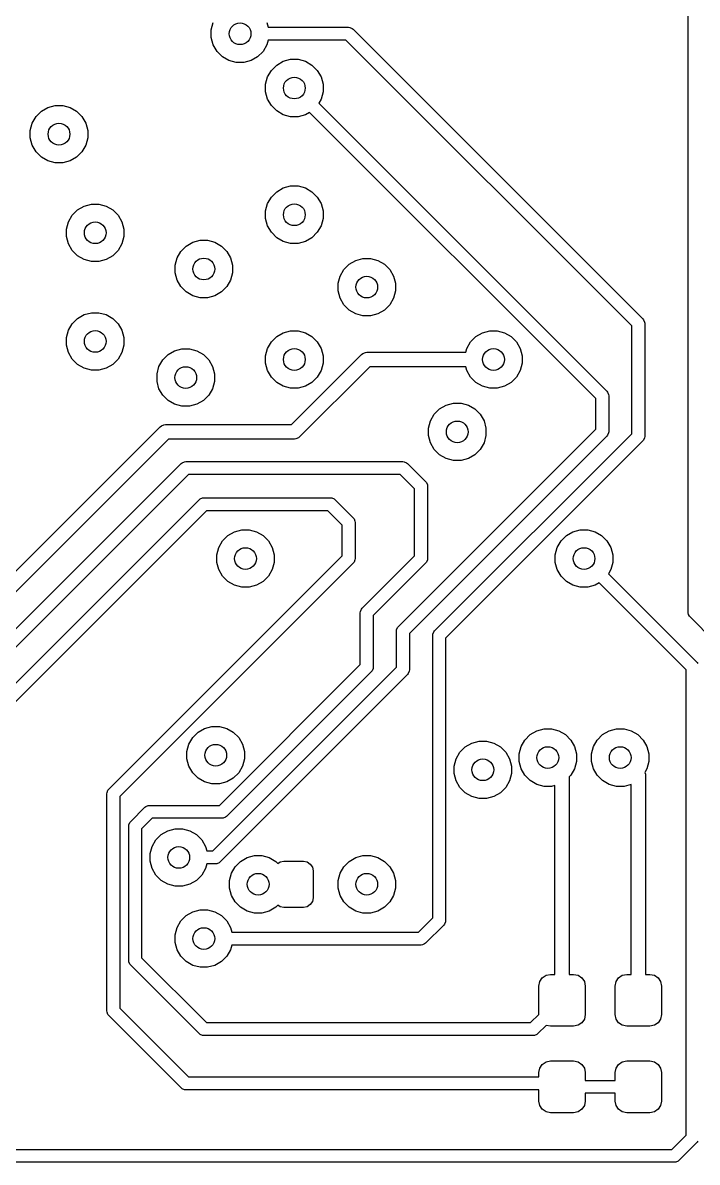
# Model space of a CAD drawing. Extents: x 0.98 to 8.13, y -3.46 to -0.83.
# Drawn here: x 4.715 to 5.081, y -1.992 to -1.372 of the extents above; entities that cross this region are included whole.
import ezdxf

# ---------------------------------------------------------------- set-up
doc = ezdxf.new("R2010")
doc.units = 0
doc.header["$MEASUREMENT"] = 0
doc.layers.add('BLACK', color=7, linetype='CONTINUOUS')

msp = doc.modelspace()

# ---------------------------------------------------------------- linework, layer by layer
at = {"layer": 'BLACK', "linetype": 'CONTINUOUS'}
for p, q in [((5.07624, -1.69291), (5.07624, -1.09154)), ((4.81706, -1.3759), (4.81813, -1.37193)), ((4.84723, -1.37193), (4.8479, -1.37445)), ((4.8479, -1.37445), (4.89173, -1.37445)), ((4.89173, -1.37445), (4.89242, -1.37452)), ((4.89242, -1.37452), (4.89368, -1.37504)), ((4.89368, -1.37504), (4.89421, -1.37548)), ((4.89421, -1.37548), (5.05169, -1.53296)), ((4.81706, -1.38001), (4.81706, -1.3759)), ((4.81813, -1.38398), (4.81706, -1.38001)), ((4.8479, -1.38145), (4.84723, -1.38398)), ((4.89028, -1.38145), (4.8479, -1.38145)), ((5.04571, -1.53688), (4.89028, -1.38145)), ((4.82018, -1.38754), (4.81813, -1.38398)), ((4.82309, -1.39045), (4.82018, -1.38754)), ((4.84517, -1.38754), (4.84226, -1.39045)), ((4.84723, -1.38398), (4.84517, -1.38754)), ((4.82665, -1.3925), (4.82309, -1.39045)), ((4.83062, -1.39357), (4.82665, -1.3925)), ((4.83473, -1.39357), (4.83062, -1.39357)), ((4.8387, -1.3925), (4.83473, -1.39357)), ((4.84226, -1.39045), (4.8387, -1.3925)), ((4.85262, -1.39499), (4.85618, -1.39293)), ((4.85618, -1.39293), (4.86015, -1.39187)), ((4.86015, -1.39187), (4.86426, -1.39187)), ((4.86426, -1.39187), (4.86823, -1.39293)), ((4.86823, -1.39293), (4.87179, -1.39499)), ((4.84766, -1.40145), (4.84971, -1.39789)), ((4.84971, -1.39789), (4.85262, -1.39499)), ((4.87179, -1.39499), (4.8747, -1.39789)), ((4.8747, -1.39789), (4.87675, -1.40145)), ((4.84659, -1.40542), (4.84766, -1.40145)), ((4.84659, -1.40954), (4.84659, -1.40542)), ((4.87675, -1.40145), (4.87782, -1.40542)), ((4.87782, -1.40542), (4.87782, -1.40954)), ((4.84766, -1.41351), (4.84659, -1.40954)), ((4.87782, -1.40954), (4.87675, -1.41351)), ((4.72467, -1.42009), (4.72823, -1.41803)), ((4.72823, -1.41803), (4.7322, -1.41697)), ((4.7322, -1.41697), (4.73631, -1.41697)), ((4.73631, -1.41697), (4.74028, -1.41803)), ((4.74028, -1.41803), (4.74384, -1.42009)), ((4.84971, -1.41707), (4.84766, -1.41351)), ((4.85262, -1.41997), (4.84971, -1.41707)), ((4.87675, -1.41351), (4.87545, -1.41577)), ((4.87545, -1.41577), (5.0321, -1.57243)), ((4.7197, -1.42655), (4.72176, -1.42299)), ((4.72176, -1.42299), (4.72467, -1.42009)), ((4.74384, -1.42009), (4.74675, -1.42299)), ((4.74675, -1.42299), (4.7488, -1.42655)), ((4.85618, -1.42203), (4.85262, -1.41997)), ((4.86015, -1.42309), (4.85618, -1.42203)), ((4.86426, -1.42309), (4.86015, -1.42309)), ((4.86823, -1.42203), (4.86426, -1.42309)), ((4.8705, -1.42072), (4.86823, -1.42203)), ((5.02613, -1.57636), (4.8705, -1.42072)), ((4.71864, -1.43052), (4.7197, -1.42655)), ((4.71864, -1.43463), (4.71864, -1.43052)), ((4.7488, -1.42655), (4.74987, -1.43052)), ((4.74987, -1.43052), (4.74987, -1.43463)), ((4.7197, -1.43861), (4.71864, -1.43463)), ((4.74987, -1.43463), (4.7488, -1.43861)), ((4.72176, -1.44217), (4.7197, -1.43861)), ((4.72467, -1.44507), (4.72176, -1.44217)), ((4.74675, -1.44217), (4.74384, -1.44507)), ((4.7488, -1.43861), (4.74675, -1.44217)), ((4.72823, -1.44713), (4.72467, -1.44507)), ((4.7322, -1.44819), (4.72823, -1.44713)), ((4.73631, -1.44819), (4.7322, -1.44819)), ((4.74028, -1.44713), (4.73631, -1.44819)), ((4.74384, -1.44507), (4.74028, -1.44713)), ((4.85262, -1.46388), (4.85618, -1.46183)), ((4.85618, -1.46183), (4.86015, -1.46076)), ((4.86015, -1.46076), (4.86426, -1.46076)), ((4.86426, -1.46076), (4.86823, -1.46183)), ((4.86823, -1.46183), (4.87179, -1.46388)), ((4.84766, -1.47035), (4.84971, -1.46679)), ((4.84971, -1.46679), (4.85262, -1.46388)), ((4.87179, -1.46388), (4.8747, -1.46679)), ((4.8747, -1.46679), (4.87675, -1.47035)), ((4.74144, -1.47663), (4.74435, -1.47373)), ((4.74435, -1.47373), (4.74791, -1.47167)), ((4.74791, -1.47167), (4.75188, -1.47061)), ((4.75188, -1.47061), (4.75599, -1.47061)), ((4.75599, -1.47061), (4.75996, -1.47167)), ((4.75996, -1.47167), (4.76352, -1.47373)), ((4.76352, -1.47373), (4.76643, -1.47663)), ((4.84659, -1.47432), (4.84766, -1.47035)), ((4.84659, -1.47843), (4.84659, -1.47432)), ((4.87675, -1.47035), (4.87782, -1.47432)), ((4.87782, -1.47432), (4.87782, -1.47843)), ((4.73832, -1.48416), (4.73939, -1.48019)), ((4.73939, -1.48019), (4.74144, -1.47663)), ((4.76643, -1.47663), (4.76849, -1.48019)), ((4.76849, -1.48019), (4.76955, -1.48416)), ((4.84766, -1.4824), (4.84659, -1.47843)), ((4.87782, -1.47843), (4.87675, -1.4824)), ((4.73832, -1.48828), (4.73832, -1.48416)), ((4.76955, -1.48416), (4.76955, -1.48828)), ((4.84971, -1.48596), (4.84766, -1.4824)), ((4.85262, -1.48887), (4.84971, -1.48596)), ((4.8747, -1.48596), (4.87179, -1.48887)), ((4.87675, -1.4824), (4.8747, -1.48596)), ((4.73939, -1.49225), (4.73832, -1.48828)), ((4.74144, -1.49581), (4.73939, -1.49225)), ((4.76849, -1.49225), (4.76643, -1.49581)), ((4.76955, -1.48828), (4.76849, -1.49225)), ((4.8005, -1.49632), (4.80341, -1.49341)), ((4.80341, -1.49341), (4.80697, -1.49136)), ((4.80697, -1.49136), (4.81094, -1.49029)), ((4.81094, -1.49029), (4.81505, -1.49029)), ((4.81505, -1.49029), (4.81902, -1.49136)), ((4.81902, -1.49136), (4.82258, -1.49341)), ((4.82258, -1.49341), (4.82549, -1.49632)), ((4.85618, -1.49093), (4.85262, -1.48887)), ((4.86015, -1.49199), (4.85618, -1.49093)), ((4.86426, -1.49199), (4.86015, -1.49199)), ((4.86823, -1.49093), (4.86426, -1.49199)), ((4.87179, -1.48887), (4.86823, -1.49093)), ((4.74435, -1.49871), (4.74144, -1.49581)), ((4.74791, -1.50077), (4.74435, -1.49871)), ((4.76352, -1.49871), (4.75996, -1.50077)), ((4.76643, -1.49581), (4.76352, -1.49871)), ((4.79844, -1.49988), (4.8005, -1.49632)), ((4.82549, -1.49632), (4.82754, -1.49988)), ((4.75188, -1.50183), (4.74791, -1.50077)), ((4.75599, -1.50183), (4.75188, -1.50183)), ((4.75996, -1.50077), (4.75599, -1.50183)), ((4.79738, -1.50385), (4.79844, -1.49988)), ((4.79738, -1.50796), (4.79738, -1.50385)), ((4.82754, -1.49988), (4.82861, -1.50385)), ((4.82861, -1.50385), (4.82861, -1.50796)), ((4.88908, -1.50616), (4.89199, -1.50325)), ((4.89199, -1.50325), (4.89555, -1.5012)), ((4.89555, -1.5012), (4.89952, -1.50013)), ((4.89952, -1.50013), (4.90363, -1.50013)), ((4.90363, -1.50013), (4.9076, -1.5012)), ((4.9076, -1.5012), (4.91116, -1.50325)), ((4.91116, -1.50325), (4.91407, -1.50616)), ((4.79844, -1.51193), (4.79738, -1.50796)), ((4.8005, -1.51549), (4.79844, -1.51193)), ((4.82754, -1.51193), (4.82549, -1.51549)), ((4.82861, -1.50796), (4.82754, -1.51193)), ((4.88596, -1.51369), (4.88703, -1.50972)), ((4.88703, -1.50972), (4.88908, -1.50616)), ((4.91407, -1.50616), (4.91612, -1.50972)), ((4.91612, -1.50972), (4.91719, -1.51369)), ((4.80341, -1.5184), (4.8005, -1.51549)), ((4.82549, -1.51549), (4.82258, -1.5184)), ((4.88596, -1.5178), (4.88596, -1.51369)), ((4.88703, -1.52177), (4.88596, -1.5178)), ((4.91719, -1.5178), (4.91612, -1.52177)), ((4.91719, -1.51369), (4.91719, -1.5178)), ((4.80697, -1.52045), (4.80341, -1.5184)), ((4.81094, -1.52152), (4.80697, -1.52045)), ((4.81505, -1.52152), (4.81094, -1.52152)), ((4.81902, -1.52045), (4.81505, -1.52152)), ((4.82258, -1.5184), (4.81902, -1.52045)), ((4.88908, -1.52533), (4.88703, -1.52177)), ((4.91612, -1.52177), (4.91407, -1.52533)), ((4.74791, -1.53073), (4.75188, -1.52966)), ((4.75188, -1.52966), (4.75599, -1.52966)), ((4.75599, -1.52966), (4.75996, -1.53073)), ((4.89199, -1.52824), (4.88908, -1.52533)), ((4.89555, -1.5303), (4.89199, -1.52824)), ((4.89952, -1.53136), (4.89555, -1.5303)), ((4.9076, -1.5303), (4.90363, -1.53136)), ((4.91116, -1.52824), (4.9076, -1.5303)), ((4.91407, -1.52533), (4.91116, -1.52824)), ((4.73939, -1.53925), (4.74144, -1.53569)), ((4.74144, -1.53569), (4.74435, -1.53278)), ((4.74435, -1.53278), (4.74791, -1.53073)), ((4.75996, -1.53073), (4.76352, -1.53278)), ((4.76352, -1.53278), (4.76643, -1.53569)), ((4.76643, -1.53569), (4.76849, -1.53925)), ((4.90363, -1.53136), (4.89952, -1.53136)), ((5.05169, -1.53296), (5.05212, -1.53349)), ((5.05212, -1.53349), (5.05265, -1.53475)), ((5.05265, -1.53475), (5.05271, -1.53543)), ((5.05271, -1.53543), (5.05271, -1.59696)), ((4.73832, -1.54322), (4.73939, -1.53925)), ((4.76849, -1.53925), (4.76955, -1.54322)), ((4.84971, -1.54553), (4.85262, -1.54262)), ((4.85262, -1.54262), (4.85618, -1.54057)), ((4.85618, -1.54057), (4.86015, -1.5395)), ((4.86015, -1.5395), (4.86426, -1.5395)), ((4.86426, -1.5395), (4.86823, -1.54057)), ((4.86823, -1.54057), (4.87179, -1.54262)), ((4.87179, -1.54262), (4.8747, -1.54553)), ((4.95798, -1.54553), (4.96089, -1.54262)), ((4.96089, -1.54262), (4.96445, -1.54057)), ((4.96445, -1.54057), (4.96842, -1.5395)), ((4.96842, -1.5395), (4.97253, -1.5395)), ((4.97253, -1.5395), (4.9765, -1.54057)), ((4.9765, -1.54057), (4.98006, -1.54262)), ((4.98006, -1.54262), (4.98297, -1.54553)), ((5.04571, -1.59551), (5.04571, -1.53688)), ((4.73832, -1.54733), (4.73832, -1.54322)), ((4.73939, -1.5513), (4.73832, -1.54733)), ((4.76955, -1.54733), (4.76849, -1.5513)), ((4.76955, -1.54322), (4.76955, -1.54733)), ((4.84659, -1.55306), (4.84766, -1.54909)), ((4.84766, -1.54909), (4.84971, -1.54553)), ((4.8747, -1.54553), (4.87675, -1.54909)), ((4.87675, -1.54909), (4.87782, -1.55306)), ((4.95536, -1.55118), (4.95592, -1.54909)), ((4.95592, -1.54909), (4.95798, -1.54553)), ((4.98297, -1.54553), (4.98502, -1.54909)), ((4.98502, -1.54909), (4.98609, -1.55306)), ((4.74144, -1.55486), (4.73939, -1.5513)), ((4.74435, -1.55777), (4.74144, -1.55486)), ((4.76643, -1.55486), (4.76352, -1.55777)), ((4.76849, -1.5513), (4.76643, -1.55486)), ((4.7886, -1.55893), (4.79066, -1.55537)), ((4.79066, -1.55537), (4.79356, -1.55247)), ((4.79356, -1.55247), (4.79712, -1.55041)), ((4.79712, -1.55041), (4.80109, -1.54935)), ((4.80109, -1.54935), (4.80521, -1.54935)), ((4.80521, -1.54935), (4.80918, -1.55041)), ((4.80918, -1.55041), (4.81274, -1.55247)), ((4.81274, -1.55247), (4.81564, -1.55537)), ((4.81564, -1.55537), (4.8177, -1.55893)), ((4.84659, -1.55717), (4.84659, -1.55306)), ((4.86057, -1.59055), (4.89879, -1.55233)), ((4.87782, -1.55306), (4.87782, -1.55717)), ((4.89879, -1.55233), (4.89939, -1.55184)), ((4.89939, -1.55184), (4.90081, -1.55126)), ((4.90081, -1.55126), (4.90157, -1.55118)), ((4.90157, -1.55118), (4.95536, -1.55118)), ((4.98609, -1.55306), (4.98609, -1.55717)), ((4.74791, -1.55982), (4.74435, -1.55777)), ((4.75188, -1.56089), (4.74791, -1.55982)), ((4.75599, -1.56089), (4.75188, -1.56089)), ((4.75996, -1.55982), (4.75599, -1.56089)), ((4.76352, -1.55777), (4.75996, -1.55982)), ((4.78754, -1.56291), (4.7886, -1.55893)), ((4.8177, -1.55893), (4.81876, -1.56291)), ((4.84766, -1.56114), (4.84659, -1.55717)), ((4.84971, -1.5647), (4.84766, -1.56114)), ((4.90321, -1.55906), (4.86499, -1.59727)), ((4.87675, -1.56114), (4.8747, -1.5647)), ((4.87782, -1.55717), (4.87675, -1.56114)), ((4.95536, -1.55906), (4.90321, -1.55906)), ((4.95592, -1.56114), (4.95536, -1.55906)), ((4.95798, -1.5647), (4.95592, -1.56114)), ((4.98502, -1.56114), (4.98297, -1.5647)), ((4.98609, -1.55717), (4.98502, -1.56114)), ((4.78754, -1.56702), (4.78754, -1.56291)), ((4.7886, -1.57099), (4.78754, -1.56702)), ((4.81876, -1.56702), (4.8177, -1.57099)), ((4.81876, -1.56291), (4.81876, -1.56702)), ((4.85262, -1.56761), (4.84971, -1.5647)), ((4.85618, -1.56967), (4.85262, -1.56761)), ((4.87179, -1.56761), (4.86823, -1.56967)), ((4.8747, -1.5647), (4.87179, -1.56761)), ((4.96089, -1.56761), (4.95798, -1.5647)), ((4.96445, -1.56967), (4.96089, -1.56761)), ((4.98006, -1.56761), (4.9765, -1.56967)), ((4.98297, -1.5647), (4.98006, -1.56761)), ((4.79066, -1.57455), (4.7886, -1.57099)), ((4.8177, -1.57099), (4.81564, -1.57455)), ((4.86015, -1.57073), (4.85618, -1.56967)), ((4.86426, -1.57073), (4.86015, -1.57073)), ((4.86823, -1.56967), (4.86426, -1.57073)), ((4.96842, -1.57073), (4.96445, -1.56967)), ((4.97253, -1.57073), (4.96842, -1.57073)), ((4.9765, -1.56967), (4.97253, -1.57073)), ((5.0321, -1.57243), (5.03254, -1.57296)), ((5.03254, -1.57296), (5.03306, -1.57422)), ((4.79356, -1.57745), (4.79066, -1.57455)), ((4.79712, -1.57951), (4.79356, -1.57745)), ((4.80109, -1.58057), (4.79712, -1.57951)), ((4.80918, -1.57951), (4.80521, -1.58057)), ((4.81274, -1.57745), (4.80918, -1.57951)), ((4.81564, -1.57455), (4.81274, -1.57745)), ((4.9412, -1.58199), (4.94476, -1.57994)), ((4.94476, -1.57994), (4.94873, -1.57887)), ((4.94873, -1.57887), (4.95284, -1.57887)), ((4.95284, -1.57887), (4.95681, -1.57994)), ((4.95681, -1.57994), (4.96037, -1.58199)), ((5.02613, -1.59294), (5.02613, -1.57636)), ((5.03306, -1.57422), (5.03313, -1.57491)), ((5.03313, -1.57491), (5.03313, -1.59439)), ((4.80521, -1.58057), (4.80109, -1.58057)), ((4.93624, -1.58846), (4.93829, -1.5849)), ((4.93829, -1.5849), (4.9412, -1.58199)), ((4.96037, -1.58199), (4.96328, -1.5849)), ((4.96328, -1.5849), (4.96534, -1.58846)), ((4.57393, -1.80709), (4.78931, -1.5917)), ((4.78931, -1.5917), (4.78991, -1.59121)), ((4.78991, -1.59121), (4.79133, -1.59063)), ((4.79133, -1.59063), (4.7921, -1.59055)), ((4.7921, -1.59055), (4.86057, -1.59055)), ((4.93517, -1.59243), (4.93624, -1.58846)), ((4.93517, -1.59654), (4.93517, -1.59243)), ((4.96534, -1.58846), (4.9664, -1.59243)), ((4.9664, -1.59243), (4.9664, -1.59654)), ((4.79373, -1.59843), (4.57835, -1.81381)), ((4.8622, -1.59843), (4.79373, -1.59843)), ((4.86297, -1.59835), (4.8622, -1.59843)), ((4.86439, -1.59776), (4.86297, -1.59835)), ((4.86499, -1.59727), (4.86439, -1.59776)), ((4.91878, -1.70028), (5.02613, -1.59294)), ((5.0321, -1.59686), (4.92476, -1.70421)), ((4.93624, -1.60051), (4.93517, -1.59654)), ((4.93847, -1.70276), (5.04571, -1.59551)), ((4.9664, -1.59654), (4.96534, -1.60051)), ((5.03254, -1.59633), (5.0321, -1.59686)), ((5.03306, -1.59507), (5.03254, -1.59633)), ((5.03313, -1.59439), (5.03306, -1.59507)), ((5.05265, -1.59765), (5.05212, -1.59891)), ((5.05271, -1.59696), (5.05265, -1.59765)), ((4.93829, -1.60407), (4.93624, -1.60051)), ((4.9412, -1.60698), (4.93829, -1.60407)), ((5.05169, -1.59944), (4.94444, -1.70668)), ((4.96328, -1.60407), (4.96037, -1.60698)), ((4.96534, -1.60051), (4.96328, -1.60407)), ((5.05212, -1.59891), (5.05169, -1.59944)), ((4.80121, -1.61126), (4.80247, -1.61074)), ((4.80247, -1.61074), (4.80315, -1.61067)), ((4.80315, -1.61067), (4.92126, -1.61067)), ((4.92126, -1.61067), (4.92194, -1.61074)), ((4.92194, -1.61074), (4.9232, -1.61126)), ((4.94476, -1.60904), (4.9412, -1.60698)), ((4.94873, -1.6101), (4.94476, -1.60904)), ((4.95284, -1.6101), (4.94873, -1.6101)), ((4.95681, -1.60904), (4.95284, -1.6101)), ((4.96037, -1.60698), (4.95681, -1.60904)), ((4.68256, -1.72981), (4.80067, -1.6117)), ((4.80067, -1.6117), (4.80121, -1.61126)), ((4.9232, -1.61126), (4.92373, -1.6117)), ((4.92373, -1.6117), (4.93358, -1.62154)), ((4.8046, -1.61767), (4.68854, -1.73373)), ((4.91981, -1.61767), (4.8046, -1.61767)), ((4.9276, -1.62547), (4.91981, -1.61767)), ((4.93358, -1.62154), (4.93401, -1.62207)), ((4.93401, -1.62207), (4.93454, -1.62333)), ((4.93454, -1.62333), (4.9346, -1.62402)), ((4.9276, -1.66194), (4.9276, -1.62547)), ((4.9346, -1.62402), (4.9346, -1.66339)), ((4.70225, -1.73965), (4.81052, -1.63138)), ((4.81052, -1.63138), (4.81105, -1.63095)), ((4.81105, -1.63095), (4.81231, -1.63043)), ((4.81231, -1.63043), (4.81299, -1.63036)), ((4.81299, -1.63036), (4.88189, -1.63036)), ((4.88189, -1.63036), (4.88257, -1.63043)), ((4.88257, -1.63043), (4.88383, -1.63095)), ((4.88383, -1.63095), (4.88436, -1.63138)), ((4.88436, -1.63138), (4.89421, -1.64123)), ((4.81444, -1.63736), (4.70822, -1.74358)), ((4.88044, -1.63736), (4.81444, -1.63736)), ((4.88823, -1.64515), (4.88044, -1.63736)), ((4.89421, -1.64123), (4.89464, -1.64176)), ((4.89464, -1.64176), (4.89517, -1.64302)), ((4.8296, -1.64884), (4.83357, -1.64777)), ((4.83357, -1.64777), (4.83769, -1.64777)), ((4.83769, -1.64777), (4.84166, -1.64884)), ((4.88823, -1.66194), (4.88823, -1.64515)), ((4.89517, -1.64302), (4.89523, -1.6437)), ((4.89523, -1.6437), (4.89523, -1.66339)), ((5.01366, -1.64884), (5.01763, -1.64777)), ((5.01763, -1.64777), (5.02174, -1.64777)), ((5.02174, -1.64777), (5.02571, -1.64884)), ((4.82108, -1.65736), (4.82314, -1.6538)), ((4.82314, -1.6538), (4.82604, -1.65089)), ((4.82604, -1.65089), (4.8296, -1.64884)), ((4.84166, -1.64884), (4.84522, -1.65089)), ((4.84522, -1.65089), (4.84812, -1.6538)), ((4.84812, -1.6538), (4.85018, -1.65736)), ((5.00514, -1.65736), (5.00719, -1.6538)), ((5.00719, -1.6538), (5.0101, -1.65089)), ((5.0101, -1.65089), (5.01366, -1.64884)), ((5.02571, -1.64884), (5.02927, -1.65089)), ((5.02927, -1.65089), (5.03218, -1.6538)), ((5.03218, -1.6538), (5.03423, -1.65736)), ((4.82002, -1.66133), (4.82108, -1.65736)), ((4.85018, -1.65736), (4.85124, -1.66133)), ((5.00407, -1.66133), (5.00514, -1.65736)), ((5.03423, -1.65736), (5.0353, -1.66133)), ((4.7613, -1.78886), (4.88823, -1.66194)), ((4.89421, -1.66586), (4.76728, -1.79279)), ((4.82002, -1.66544), (4.82002, -1.66133)), ((4.82108, -1.66941), (4.82002, -1.66544)), ((4.85124, -1.66544), (4.85018, -1.66941)), ((4.85124, -1.66133), (4.85124, -1.66544)), ((4.89464, -1.66533), (4.89421, -1.66586)), ((4.89517, -1.66407), (4.89464, -1.66533)), ((4.89523, -1.66339), (4.89517, -1.66407)), ((4.8991, -1.69044), (4.9276, -1.66194)), ((4.93358, -1.66586), (4.90507, -1.69436)), ((4.93401, -1.66533), (4.93358, -1.66586)), ((4.93454, -1.66407), (4.93401, -1.66533)), ((4.9346, -1.66339), (4.93454, -1.66407)), ((5.00407, -1.66544), (5.00407, -1.66133)), ((5.00514, -1.66941), (5.00407, -1.66544)), ((5.0353, -1.66544), (5.03423, -1.66941)), ((5.0353, -1.66133), (5.0353, -1.66544)), ((4.82314, -1.67297), (4.82108, -1.66941)), ((4.82604, -1.67588), (4.82314, -1.67297)), ((4.84812, -1.67297), (4.84522, -1.67588)), ((4.85018, -1.66941), (4.84812, -1.67297)), ((5.00719, -1.67297), (5.00514, -1.66941)), ((5.0101, -1.67588), (5.00719, -1.67297)), ((5.03423, -1.66941), (5.03293, -1.67168)), ((5.03293, -1.67168), (5.08122, -1.71997)), ((4.8296, -1.67794), (4.82604, -1.67588)), ((4.83357, -1.679), (4.8296, -1.67794)), ((4.83769, -1.679), (4.83357, -1.679)), ((4.84166, -1.67794), (4.83769, -1.679)), ((4.84522, -1.67588), (4.84166, -1.67794)), ((5.01366, -1.67794), (5.0101, -1.67588)), ((5.01763, -1.679), (5.01366, -1.67794)), ((5.02174, -1.679), (5.01763, -1.679)), ((5.02571, -1.67794), (5.02174, -1.679)), ((5.02798, -1.67663), (5.02571, -1.67794)), ((5.07524, -1.72389), (5.02798, -1.67663)), ((4.89814, -1.69223), (4.89866, -1.69097)), ((4.89866, -1.69097), (4.8991, -1.69044)), ((4.89807, -1.69291), (4.89814, -1.69223)), ((4.89807, -1.72099), (4.89807, -1.69291)), ((4.90507, -1.69436), (4.90507, -1.72244)), ((5.07643, -1.69387), (5.07624, -1.69291)), ((5.07697, -1.69468), (5.07643, -1.69387)), ((5.09088, -1.70859), (5.07697, -1.69468)), ((4.91776, -1.70276), (4.91783, -1.70207)), ((4.91776, -1.72254), (4.91776, -1.70276)), ((4.91783, -1.70207), (4.91835, -1.70081)), ((4.91835, -1.70081), (4.91878, -1.70028)), ((4.93751, -1.70455), (4.93803, -1.70329)), ((4.93803, -1.70329), (4.93847, -1.70276)), ((4.92476, -1.70421), (4.92476, -1.72398)), ((4.93744, -1.70523), (4.93751, -1.70455)), ((4.93744, -1.85879), (4.93744, -1.70523)), ((4.94444, -1.70668), (4.94444, -1.86024)), ((4.81786, -1.82243), (4.91776, -1.72254)), ((4.82142, -1.79764), (4.89807, -1.72099)), ((4.90507, -1.72244), (4.90501, -1.72312)), ((5.08122, -1.71997), (5.08165, -1.7205)), ((4.92373, -1.72646), (4.82179, -1.82841)), ((4.90405, -1.72492), (4.82535, -1.80362)), ((4.90448, -1.72439), (4.90405, -1.72492)), ((4.90501, -1.72312), (4.90448, -1.72439)), ((4.92417, -1.72593), (4.92373, -1.72646)), ((4.92469, -1.72467), (4.92417, -1.72593)), ((4.92476, -1.72398), (4.92469, -1.72467)), ((5.07524, -1.9769), (5.07524, -1.72389)), ((4.80695, -1.76075), (4.80986, -1.75784)), ((4.80986, -1.75784), (4.81342, -1.75579)), ((4.81342, -1.75579), (4.81739, -1.75472)), ((4.81739, -1.75472), (4.8215, -1.75472)), ((4.8215, -1.75472), (4.82547, -1.75579)), ((4.82547, -1.75579), (4.82903, -1.75784)), ((4.82903, -1.75784), (4.83194, -1.76075)), ((4.98751, -1.76207), (4.99041, -1.75916)), ((4.99041, -1.75916), (4.99397, -1.7571)), ((4.99397, -1.7571), (4.99794, -1.75604)), ((4.99794, -1.75604), (5.00206, -1.75604)), ((5.00206, -1.75604), (5.00603, -1.7571)), ((5.00603, -1.7571), (5.00959, -1.75916)), ((5.00959, -1.75916), (5.01249, -1.76207)), ((5.02688, -1.76207), (5.02978, -1.75916)), ((5.02978, -1.75916), (5.03334, -1.7571)), ((5.03334, -1.7571), (5.03731, -1.75604)), ((5.03731, -1.75604), (5.04143, -1.75604)), ((5.04143, -1.75604), (5.0454, -1.7571)), ((5.0454, -1.7571), (5.04896, -1.75916)), ((5.04896, -1.75916), (5.05186, -1.76207)), ((4.80383, -1.76828), (4.8049, -1.76431)), ((4.8049, -1.76431), (4.80695, -1.76075)), ((4.83194, -1.76075), (4.834, -1.76431)), ((4.834, -1.76431), (4.83506, -1.76828)), ((4.95218, -1.76867), (4.95508, -1.76577)), ((4.95508, -1.76577), (4.95864, -1.76371)), ((4.95864, -1.76371), (4.96261, -1.76265)), ((4.96261, -1.76265), (4.96673, -1.76265)), ((4.96673, -1.76265), (4.9707, -1.76371)), ((4.9707, -1.76371), (4.97426, -1.76577)), ((4.97426, -1.76577), (4.97716, -1.76867)), ((4.98439, -1.7696), (4.98545, -1.76563)), ((4.98545, -1.76563), (4.98751, -1.76207)), ((5.01249, -1.76207), (5.01455, -1.76563)), ((5.01455, -1.76563), (5.01561, -1.7696)), ((5.02376, -1.7696), (5.02482, -1.76563)), ((5.02482, -1.76563), (5.02688, -1.76207)), ((5.05186, -1.76207), (5.05392, -1.76563)), ((5.05392, -1.76563), (5.05498, -1.7696)), ((4.80383, -1.77239), (4.80383, -1.76828)), ((4.83506, -1.76828), (4.83506, -1.77239)), ((4.94906, -1.77621), (4.95012, -1.77223)), ((4.95012, -1.77223), (4.95218, -1.76867)), ((4.97716, -1.76867), (4.97922, -1.77223)), ((4.97922, -1.77223), (4.98028, -1.77621)), ((4.98439, -1.77371), (4.98439, -1.7696)), ((5.01561, -1.7696), (5.01561, -1.77371)), ((5.02376, -1.77371), (5.02376, -1.7696)), ((5.05498, -1.7696), (5.05498, -1.77371)), ((4.8049, -1.77636), (4.80383, -1.77239)), ((4.80695, -1.77992), (4.8049, -1.77636)), ((4.834, -1.77636), (4.83194, -1.77992)), ((4.83506, -1.77239), (4.834, -1.77636)), ((4.94906, -1.78032), (4.94906, -1.77621)), ((4.98028, -1.77621), (4.98028, -1.78032)), ((4.98545, -1.77768), (4.98439, -1.77371)), ((4.98751, -1.78124), (4.98545, -1.77768)), ((5.01455, -1.77768), (5.01249, -1.78124)), ((5.01561, -1.77371), (5.01455, -1.77768)), ((5.02482, -1.77768), (5.02376, -1.77371)), ((5.02688, -1.78124), (5.02482, -1.77768)), ((5.05392, -1.77768), (5.05269, -1.77981)), ((5.05498, -1.77371), (5.05392, -1.77768)), ((4.80986, -1.78283), (4.80695, -1.77992)), ((4.81342, -1.78489), (4.80986, -1.78283)), ((4.82903, -1.78283), (4.82547, -1.78489)), ((4.83194, -1.77992), (4.82903, -1.78283)), ((4.95012, -1.78429), (4.94906, -1.78032)), ((4.95218, -1.78785), (4.95012, -1.78429)), ((4.97922, -1.78429), (4.97716, -1.78785)), ((4.98028, -1.78032), (4.97922, -1.78429)), ((4.99041, -1.78415), (4.98751, -1.78124)), ((4.99397, -1.7862), (4.99041, -1.78415)), ((5.01249, -1.78124), (5.01169, -1.78205)), ((5.01169, -1.78205), (5.01169, -1.88957)), ((5.02978, -1.78415), (5.02688, -1.78124)), ((5.03334, -1.7862), (5.02978, -1.78415)), ((5.05269, -1.77981), (5.05307, -1.78073)), ((5.05307, -1.78073), (5.05315, -1.7815)), ((5.05315, -1.7815), (5.05315, -1.88957)), ((4.76028, -1.79134), (4.76035, -1.79066)), ((4.76035, -1.79066), (4.76087, -1.78939)), ((4.76087, -1.78939), (4.7613, -1.78886)), ((4.81739, -1.78595), (4.81342, -1.78489)), ((4.8215, -1.78595), (4.81739, -1.78595)), ((4.82547, -1.78489), (4.8215, -1.78595)), ((4.95508, -1.79075), (4.95218, -1.78785)), ((4.95864, -1.79281), (4.95508, -1.79075)), ((4.97426, -1.79075), (4.9707, -1.79281)), ((4.97716, -1.78785), (4.97426, -1.79075)), ((4.99794, -1.78727), (4.99397, -1.7862)), ((5.00206, -1.78727), (4.99794, -1.78727)), ((5.00381, -1.7868), (5.00206, -1.78727)), ((5.00381, -1.88957), (5.00381, -1.7868)), ((5.03731, -1.78727), (5.03334, -1.7862)), ((5.04143, -1.78727), (5.03731, -1.78727)), ((5.04528, -1.78624), (5.04143, -1.78727)), ((5.04528, -1.88957), (5.04528, -1.78624)), ((4.76028, -1.90945), (4.76028, -1.79134)), ((4.76728, -1.79279), (4.76728, -1.908)), ((4.96261, -1.79387), (4.95864, -1.79281)), ((4.96673, -1.79387), (4.96261, -1.79387)), ((4.9707, -1.79281), (4.96673, -1.79387)), ((4.77322, -1.80644), (4.78099, -1.79867)), ((4.78099, -1.79867), (4.78152, -1.79823)), ((4.78152, -1.79823), (4.78278, -1.79771)), ((4.78278, -1.79771), (4.78346, -1.79764)), ((4.78346, -1.79764), (4.82142, -1.79764)), ((4.77219, -1.80891), (4.77226, -1.80823)), ((4.77219, -1.88199), (4.77219, -1.80891)), ((4.77226, -1.80823), (4.77278, -1.80697)), ((4.77278, -1.80697), (4.77322, -1.80644)), ((4.78491, -1.80464), (4.77919, -1.81036)), ((4.82287, -1.80464), (4.78491, -1.80464)), ((4.82356, -1.80457), (4.82287, -1.80464)), ((4.82482, -1.80405), (4.82356, -1.80457)), ((4.82535, -1.80362), (4.82482, -1.80405)), ((4.77919, -1.81036), (4.77919, -1.88054)), ((4.78688, -1.81635), (4.78979, -1.81344)), ((4.78979, -1.81344), (4.79335, -1.81138)), ((4.79335, -1.81138), (4.79732, -1.81032)), ((4.79732, -1.81032), (4.80143, -1.81032)), ((4.80143, -1.81032), (4.8054, -1.81138)), ((4.8054, -1.81138), (4.80896, -1.81344)), ((4.80896, -1.81344), (4.81187, -1.81635)), ((4.78376, -1.82388), (4.78483, -1.81991)), ((4.78483, -1.81991), (4.78688, -1.81635)), ((4.81187, -1.81635), (4.81393, -1.81991)), ((4.81393, -1.81991), (4.8146, -1.82243)), ((4.78376, -1.82799), (4.78376, -1.82388)), ((4.78483, -1.83196), (4.78376, -1.82799)), ((4.8146, -1.82243), (4.81786, -1.82243)), ((4.83003, -1.83096), (4.83293, -1.82806)), ((4.83293, -1.82806), (4.83649, -1.826)), ((4.83649, -1.826), (4.84046, -1.82494)), ((4.84046, -1.82494), (4.84458, -1.82494)), ((4.84458, -1.82494), (4.84855, -1.826)), ((4.84855, -1.826), (4.85211, -1.82806)), ((4.85211, -1.82806), (4.85323, -1.82918)), ((4.85446, -1.82836), (4.8565, -1.82795)), ((4.8565, -1.82795), (4.86713, -1.82795)), ((4.86713, -1.82795), (4.86916, -1.82836)), ((4.88908, -1.83096), (4.89199, -1.82806)), ((4.89199, -1.82806), (4.89555, -1.826)), ((4.89555, -1.826), (4.89952, -1.82494)), ((4.89952, -1.82494), (4.90363, -1.82494)), ((4.90363, -1.82494), (4.9076, -1.826)), ((4.9076, -1.826), (4.91116, -1.82806)), ((4.91116, -1.82806), (4.91407, -1.83096)), ((4.78688, -1.83552), (4.78483, -1.83196)), ((4.81393, -1.83196), (4.81187, -1.83552)), ((4.8146, -1.82943), (4.81393, -1.83196)), ((4.81931, -1.82943), (4.8146, -1.82943)), ((4.82, -1.82937), (4.81931, -1.82943)), ((4.82126, -1.82884), (4.82, -1.82937)), ((4.82179, -1.82841), (4.82126, -1.82884)), ((4.82797, -1.83452), (4.83003, -1.83096)), ((4.85323, -1.82918), (4.85446, -1.82836)), ((4.86916, -1.82836), (4.87088, -1.82951)), ((4.87088, -1.82951), (4.87204, -1.83123)), ((4.87204, -1.83123), (4.87244, -1.83327)), ((4.87244, -1.83327), (4.87244, -1.84783)), ((4.88703, -1.83452), (4.88908, -1.83096)), ((4.91407, -1.83096), (4.91612, -1.83452)), ((4.78979, -1.83843), (4.78688, -1.83552)), ((4.79335, -1.84048), (4.78979, -1.83843)), ((4.80896, -1.83843), (4.8054, -1.84048)), ((4.81187, -1.83552), (4.80896, -1.83843)), ((4.82691, -1.8385), (4.82797, -1.83452)), ((4.82691, -1.84261), (4.82691, -1.8385)), ((4.88596, -1.8385), (4.88703, -1.83452)), ((4.88596, -1.84261), (4.88596, -1.8385)), ((4.91612, -1.83452), (4.91719, -1.8385)), ((4.91719, -1.8385), (4.91719, -1.84261)), ((4.79732, -1.84155), (4.79335, -1.84048)), ((4.80143, -1.84155), (4.79732, -1.84155)), ((4.8054, -1.84048), (4.80143, -1.84155)), ((4.82797, -1.84658), (4.82691, -1.84261)), ((4.83003, -1.85014), (4.82797, -1.84658)), ((4.88703, -1.84658), (4.88596, -1.84261)), ((4.88908, -1.85014), (4.88703, -1.84658)), ((4.91612, -1.84658), (4.91407, -1.85014)), ((4.91719, -1.84261), (4.91612, -1.84658)), ((4.83293, -1.85304), (4.83003, -1.85014)), ((4.85323, -1.85192), (4.85211, -1.85304)), ((4.85446, -1.85275), (4.85323, -1.85192)), ((4.8565, -1.85315), (4.85446, -1.85275)), ((4.86916, -1.85275), (4.86713, -1.85315)), ((4.87088, -1.85159), (4.86916, -1.85275)), ((4.87204, -1.84987), (4.87088, -1.85159)), ((4.87244, -1.84783), (4.87204, -1.84987)), ((4.89199, -1.85304), (4.88908, -1.85014)), ((4.91407, -1.85014), (4.91116, -1.85304)), ((4.8005, -1.86049), (4.80341, -1.85759)), ((4.80341, -1.85759), (4.80697, -1.85553)), ((4.80697, -1.85553), (4.81094, -1.85447)), ((4.81094, -1.85447), (4.81505, -1.85447)), ((4.81505, -1.85447), (4.81902, -1.85553)), ((4.81902, -1.85553), (4.82258, -1.85759)), ((4.82258, -1.85759), (4.82549, -1.86049)), ((4.83649, -1.8551), (4.83293, -1.85304)), ((4.84046, -1.85616), (4.83649, -1.8551)), ((4.84458, -1.85616), (4.84046, -1.85616)), ((4.84855, -1.8551), (4.84458, -1.85616)), ((4.85211, -1.85304), (4.84855, -1.8551)), ((4.86713, -1.85315), (4.8565, -1.85315)), ((4.89555, -1.8551), (4.89199, -1.85304)), ((4.89952, -1.85616), (4.89555, -1.8551)), ((4.90363, -1.85616), (4.89952, -1.85616)), ((4.9076, -1.8551), (4.90363, -1.85616)), ((4.91116, -1.85304), (4.9076, -1.8551)), ((4.92965, -1.86658), (4.93744, -1.85879)), ((4.79738, -1.86802), (4.79844, -1.86405)), ((4.79844, -1.86405), (4.8005, -1.86049)), ((4.82549, -1.86049), (4.82754, -1.86405)), ((4.82754, -1.86405), (4.82822, -1.86658)), ((4.94342, -1.86271), (4.93358, -1.87255)), ((4.94386, -1.86218), (4.94342, -1.86271)), ((4.94438, -1.86092), (4.94386, -1.86218)), ((4.94444, -1.86024), (4.94438, -1.86092)), ((4.79738, -1.87213), (4.79738, -1.86802)), ((4.82822, -1.86658), (4.92965, -1.86658)), ((4.79844, -1.87611), (4.79738, -1.87213)), ((4.8005, -1.87967), (4.79844, -1.87611)), ((4.82754, -1.87611), (4.82549, -1.87967)), ((4.82822, -1.87358), (4.82754, -1.87611)), ((4.9311, -1.87358), (4.82822, -1.87358)), ((4.93179, -1.87351), (4.9311, -1.87358)), ((4.93305, -1.87299), (4.93179, -1.87351)), ((4.93358, -1.87255), (4.93305, -1.87299)), ((4.77226, -1.88267), (4.77219, -1.88199)), ((4.77278, -1.88394), (4.77226, -1.88267)), ((4.77919, -1.88054), (4.81444, -1.91579)), ((4.80341, -1.88257), (4.8005, -1.87967)), ((4.80697, -1.88463), (4.80341, -1.88257)), ((4.82258, -1.88257), (4.81902, -1.88463)), ((4.82549, -1.87967), (4.82258, -1.88257)), ((4.77322, -1.88447), (4.77278, -1.88394)), ((4.81052, -1.92177), (4.77322, -1.88447)), ((4.81094, -1.88569), (4.80697, -1.88463)), ((4.81505, -1.88569), (4.81094, -1.88569)), ((4.81902, -1.88463), (4.81505, -1.88569)), ((4.99904, -1.89005), (5.00145, -1.88957)), ((5.00145, -1.88957), (5.00381, -1.88957)), ((5.01169, -1.88957), (5.01405, -1.88957)), ((5.01405, -1.88957), (5.01646, -1.89005)), ((5.0405, -1.89005), (5.04291, -1.88957)), ((5.04291, -1.88957), (5.04528, -1.88957)), ((5.05315, -1.88957), (5.05551, -1.88957)), ((5.05551, -1.88957), (5.05792, -1.89005)), ((4.99515, -1.89587), (4.99563, -1.89346)), ((4.99515, -1.91129), (4.99515, -1.89587)), ((4.99563, -1.89346), (4.997, -1.89141)), ((4.997, -1.89141), (4.99904, -1.89005)), ((5.01646, -1.89005), (5.0185, -1.89141)), ((5.0185, -1.89141), (5.01987, -1.89346)), ((5.01987, -1.89346), (5.02035, -1.89587)), ((5.02035, -1.89587), (5.02035, -1.91142)), ((5.03661, -1.89587), (5.03709, -1.89346)), ((5.03661, -1.91142), (5.03661, -1.89587)), ((5.03709, -1.89346), (5.03846, -1.89141)), ((5.03846, -1.89141), (5.0405, -1.89005)), ((5.05792, -1.89005), (5.05997, -1.89141)), ((5.05997, -1.89141), (5.06133, -1.89346)), ((5.06133, -1.89346), (5.06181, -1.89587)), ((5.06181, -1.89587), (5.06181, -1.91142)), ((4.76728, -1.908), (4.8046, -1.94532)), ((4.76035, -1.91013), (4.76028, -1.90945)), ((4.76087, -1.91139), (4.76035, -1.91013)), ((4.7613, -1.91192), (4.76087, -1.91139)), ((4.80067, -1.95129), (4.7613, -1.91192)), ((4.99065, -1.91579), (4.99515, -1.91129)), ((5.01987, -1.91383), (5.0185, -1.91587)), ((5.02035, -1.91142), (5.01987, -1.91383)), ((5.03709, -1.91383), (5.03661, -1.91142)), ((5.03846, -1.91587), (5.03709, -1.91383)), ((5.06133, -1.91383), (5.05997, -1.91587)), ((5.06181, -1.91142), (5.06133, -1.91383)), ((4.81444, -1.91579), (4.99065, -1.91579)), ((4.99909, -1.91725), (4.99458, -1.92177)), ((5.00145, -1.91772), (4.99909, -1.91725)), ((5.01405, -1.91772), (5.00145, -1.91772)), ((5.01646, -1.91724), (5.01405, -1.91772)), ((5.0185, -1.91587), (5.01646, -1.91724)), ((5.0405, -1.91724), (5.03846, -1.91587)), ((5.04291, -1.91772), (5.0405, -1.91724)), ((5.05551, -1.91772), (5.04291, -1.91772)), ((5.05792, -1.91724), (5.05551, -1.91772)), ((5.05997, -1.91587), (5.05792, -1.91724)), ((4.81105, -1.9222), (4.81052, -1.92177)), ((4.81231, -1.92272), (4.81105, -1.9222)), ((4.81299, -1.92279), (4.81231, -1.92272)), ((4.9921, -1.92279), (4.81299, -1.92279)), ((4.99278, -1.92272), (4.9921, -1.92279)), ((4.99405, -1.9222), (4.99278, -1.92272)), ((4.99458, -1.92177), (4.99405, -1.9222)), ((4.99563, -1.9405), (4.997, -1.93846)), ((4.997, -1.93846), (4.99904, -1.93709)), ((4.99904, -1.93709), (5.00145, -1.93661)), ((5.00145, -1.93661), (5.01405, -1.93661)), ((5.01405, -1.93661), (5.01646, -1.93709)), ((5.01646, -1.93709), (5.0185, -1.93846)), ((5.0185, -1.93846), (5.01987, -1.9405)), ((5.03709, -1.9405), (5.03846, -1.93846)), ((5.03846, -1.93846), (5.0405, -1.93709)), ((5.0405, -1.93709), (5.04291, -1.93661)), ((5.04291, -1.93661), (5.05551, -1.93661)), ((5.05551, -1.93661), (5.05792, -1.93709)), ((5.05792, -1.93709), (5.05997, -1.93846)), ((5.05997, -1.93846), (5.06133, -1.9405)), ((4.8046, -1.94532), (4.99515, -1.94532)), ((4.99515, -1.94291), (4.99563, -1.9405)), ((4.99515, -1.94532), (4.99515, -1.94291)), ((5.01987, -1.9405), (5.02035, -1.94291)), ((5.02035, -1.94291), (5.02035, -1.94719)), ((5.03661, -1.94291), (5.03709, -1.9405)), ((5.03661, -1.94719), (5.03661, -1.94291)), ((5.06133, -1.9405), (5.06181, -1.94291)), ((5.06181, -1.94291), (5.06181, -1.95846)), ((4.80121, -1.95173), (4.80067, -1.95129)), ((4.80247, -1.95225), (4.80121, -1.95173)), ((5.02035, -1.94719), (5.03661, -1.94719)), ((4.80315, -1.95232), (4.80247, -1.95225)), ((4.99515, -1.95232), (4.80315, -1.95232)), ((4.99515, -1.95846), (4.99515, -1.95232)), ((5.03661, -1.95419), (5.02035, -1.95419)), ((5.02035, -1.95419), (5.02035, -1.95846)), ((5.03661, -1.95846), (5.03661, -1.95419)), ((4.99563, -1.96088), (4.99515, -1.95846)), ((4.997, -1.96292), (4.99563, -1.96088)), ((4.99904, -1.96428), (4.997, -1.96292)), ((5.00145, -1.96476), (4.99904, -1.96428)), ((5.01646, -1.96428), (5.01405, -1.96476)), ((5.0185, -1.96292), (5.01646, -1.96428)), ((5.01987, -1.96088), (5.0185, -1.96292)), ((5.02035, -1.95846), (5.01987, -1.96088)), ((5.03709, -1.96088), (5.03661, -1.95846)), ((5.03846, -1.96292), (5.03709, -1.96088)), ((5.0405, -1.96428), (5.03846, -1.96292)), ((5.04291, -1.96476), (5.0405, -1.96428)), ((5.05792, -1.96428), (5.05551, -1.96476)), ((5.05997, -1.96292), (5.05792, -1.96428)), ((5.06133, -1.96088), (5.05997, -1.96292)), ((5.06181, -1.95846), (5.06133, -1.96088)), ((5.01405, -1.96476), (5.00145, -1.96476)), ((5.05551, -1.96476), (5.04291, -1.96476)), ((5.06745, -1.98469), (5.07524, -1.9769)), ((5.08122, -1.98082), (5.07137, -1.99066)), ((5.08165, -1.98029), (5.08122, -1.98082)), ((3.8105, -1.98469), (5.06745, -1.98469)), ((5.0689, -1.99169), (3.80906, -1.99169)), ((5.06958, -1.99162), (5.0689, -1.99169)), ((5.07084, -1.9911), (5.06958, -1.99162)), ((5.07137, -1.99066), (5.07084, -1.9911))]:
    msp.add_line(p, q, dxfattribs=at)
at = {"layer": 'BLACK'}
for centre in [(4.83268, -1.37795), (4.8622, -1.40748), (4.73425, -1.43258), (4.8622, -1.47638), (4.75394, -1.48622), (4.81299, -1.50591), (4.90157, -1.51575), (4.75394, -1.54528), (4.8622, -1.55512), (4.97047, -1.55512), (4.80315, -1.56496), (4.95079, -1.59449), (4.83563, -1.66339), (5.01969, -1.66339), (4.81945, -1.77034), (5, -1.77165), (5.03937, -1.77165), (4.96467, -1.77826), (4.79938, -1.82593), (4.84252, -1.84055), (4.90157, -1.84055), (4.81299, -1.87008)]:
    msp.add_circle(centre, 0.00591, dxfattribs=at)

doc.saveas('drawing.dxf')
